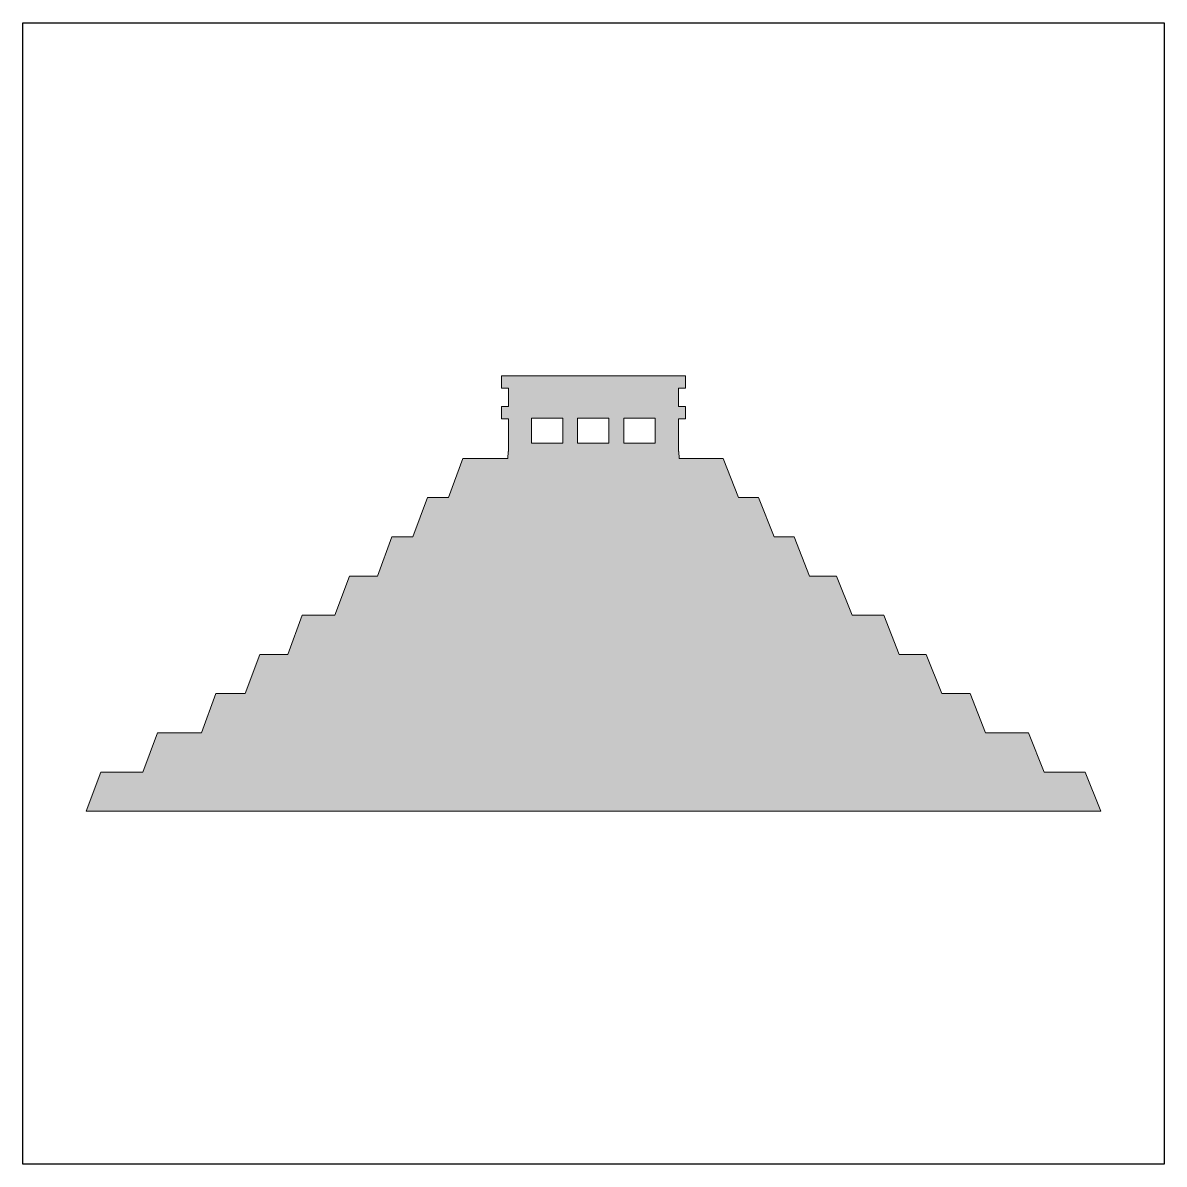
# Model space of a CAD drawing. Header units: inches. Extents: x 0 to 114, y 0 to 114.
import ezdxf

# ---------------------------------------------------------------- set-up
doc = ezdxf.new("R2010")
doc.units = ezdxf.units.IN
doc.header["$MEASUREMENT"] = 0
doc.layers.add('Image Background', color=7, linetype='Continuous')
doc.layers.add('Layer 1', color=7, linetype='Continuous')
picture_1 = doc.add_image_def('image1.png', size_in_pixel=(1350, 1350))

msp = doc.modelspace()

# ---------------------------------------------------------------- hatches: boundary and pattern name
at = {"layer": 'Layer 1', "true_color": 0xc35b26}
h = msp.add_hatch(color=32, dxfattribs=at)
h.dxf.hatch_style = 2
h.paths.add_polyline_path([(107.95, 35.34), (106.4, 39.27), (102.27, 39.27), (100.72, 43.19), (96.41, 43.2), (94.86, 47.12), (92.02, 47.12), (90.47, 51.05), (87.76, 51.05), (86.21, 54.97), (83.05, 54.97), (81.5, 58.9), (78.79, 58.9), (77.24, 62.82), (75.23, 62.83), (73.68, 66.75), (71.68, 66.75), (70.13, 70.68), (65.73, 70.68), (65.69, 71.37), (65.65, 71.37), (65.65, 74.64), (66.35, 74.64), (66.35, 75.88), (65.65, 75.88), (65.65, 77.72), (66.35, 77.72), (66.35, 78.96), (47.95, 78.96), (47.95, 77.72), (48.65, 77.72), (48.65, 75.88), (47.95, 75.88), (47.95, 74.64), (48.65, 74.64), (48.65, 71.37), (48.61, 71.37), (48.57, 70.68), (44.07, 70.68), (42.62, 66.75), (40.52, 66.75), (39.07, 62.83), (36.97, 62.82), (35.51, 58.9), (32.71, 58.9), (31.25, 54.97), (27.99, 54.97), (26.54, 51.05), (23.73, 51.05), (22.28, 47.12), (19.34, 47.12), (17.89, 43.2), (13.48, 43.19), (12.03, 39.27), (7.8, 39.27), (6.35, 35.34)])
h.paths.add_polyline_path([(60.18, 74.72), (63.32, 74.72), (63.32, 72.2), (60.18, 72.2)])
h.paths.add_polyline_path([(55.56, 74.72), (58.7, 74.72), (58.7, 72.2), (55.56, 72.2)])
h.paths.add_polyline_path([(50.93, 74.72), (54.08, 74.72), (54.08, 72.2), (50.93, 72.2)])

# ---------------------------------------------------------------- linework, layer by layer
at = {"layer": 'Layer 1', "lineweight": 0}
for points in [[(107.95, 35.34), (106.4, 39.27), (102.27, 39.27), (100.72, 43.19), (96.41, 43.2), (94.86, 47.12), (92.02, 47.12), (90.47, 51.05), (87.76, 51.05), (86.21, 54.97), (83.05, 54.97), (81.5, 58.9), (78.79, 58.9), (77.24, 62.82), (75.23, 62.83), (73.68, 66.75), (71.68, 66.75), (70.13, 70.68), (65.73, 70.68), (65.69, 71.37), (65.65, 71.37), (65.65, 74.64), (66.35, 74.64), (66.35, 75.88), (65.65, 75.88), (65.65, 77.72), (66.35, 77.72), (66.35, 78.96), (47.95, 78.96), (47.95, 77.72), (48.65, 77.72), (48.65, 75.88), (47.95, 75.88), (47.95, 74.64), (48.65, 74.64), (48.65, 71.37), (48.61, 71.37), (48.57, 70.68), (44.07, 70.68), (42.62, 66.75), (40.52, 66.75), (39.07, 62.83), (36.97, 62.82), (35.51, 58.9), (32.71, 58.9), (31.25, 54.97), (27.99, 54.97), (26.54, 51.05), (23.73, 51.05), (22.28, 47.12), (19.34, 47.12), (17.89, 43.2), (13.48, 43.19), (12.03, 39.27), (7.8, 39.27), (6.35, 35.34), (107.95, 35.34)], [(50.93, 74.72), (54.08, 74.72), (54.08, 72.2), (50.93, 72.2), (50.93, 74.72)], [(55.56, 74.72), (58.7, 74.72), (58.7, 72.2), (55.56, 72.2), (55.56, 74.72)], [(60.18, 74.72), (63.32, 74.72), (63.32, 72.2), (60.18, 72.2), (60.18, 74.72)]]:
    msp.add_lwpolyline(points, dxfattribs=at)

# ---------------------------------------------------------------- pictures from other files: only their frames are drawn
at = {"layer": 'Image Background'}
image = msp.add_image(picture_1, insert=(0, 0), size_in_units=(114.3, 114.3), dxfattribs=at)

doc.saveas('drawing.dxf')
